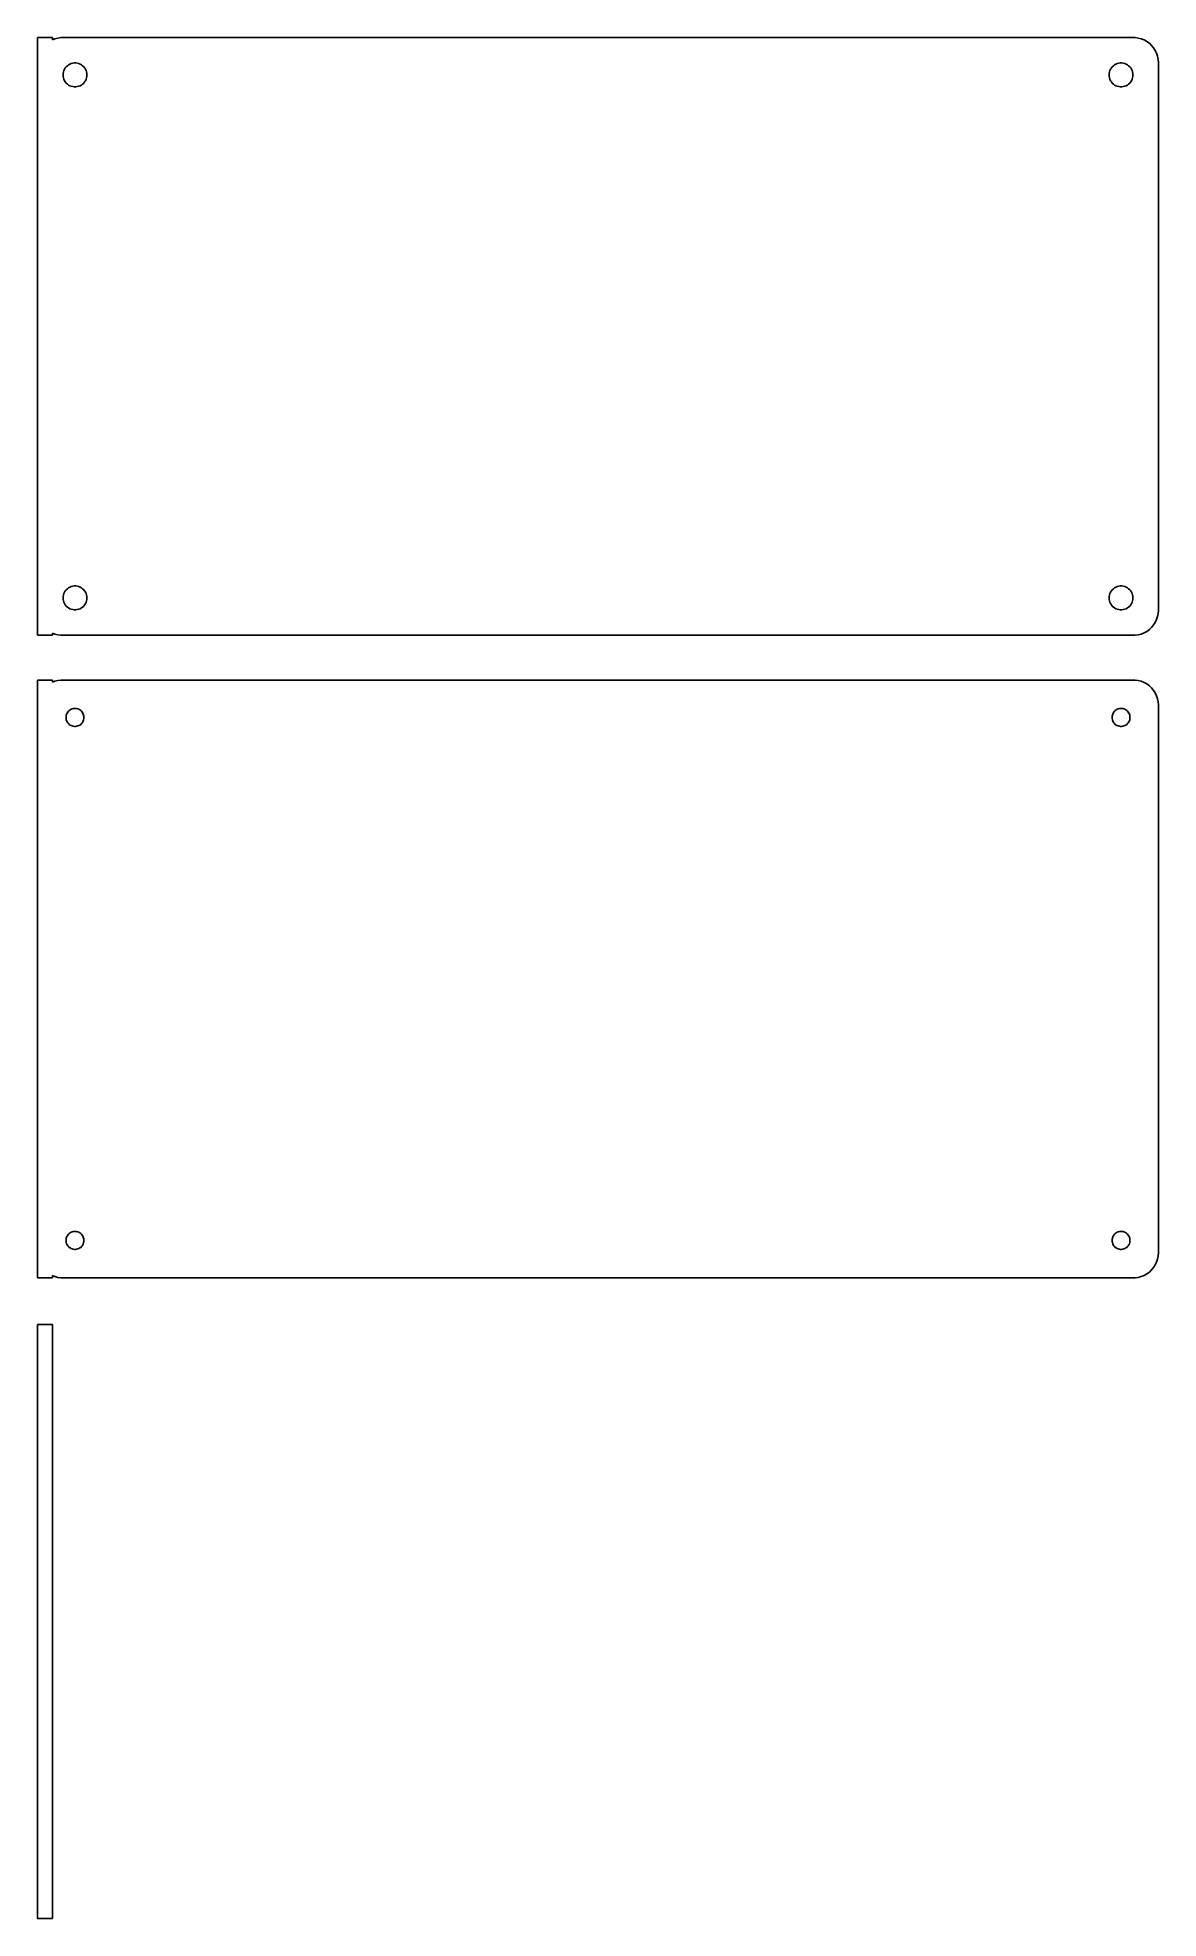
# Model space of a CAD drawing. Header units: metres. Extents: x -112 to 112, y -60 to 318.
import ezdxf

# ---------------------------------------------------------------- set-up
doc = ezdxf.new("R2010")
doc.units = ezdxf.units.M

msp = doc.modelspace()

# ---------------------------------------------------------------- linework, layer by layer
for p, q in [((-109.5, 317.99), (-112.5, 317.99)), ((-112.5, 317.99), (-112.5, 198.01)), ((-109.5, 317.575), (-109.5, 317.99)), ((-109.045, 317.755), (-109.5, 317.575)), ((-108.437, 317.911), (-109.045, 317.755)), ((-107.814, 317.99), (-108.437, 317.911)), ((107.814, 317.99), (-107.814, 317.99)), ((108.437, 317.911), (107.814, 317.99)), ((109.045, 317.755), (108.437, 317.911)), ((109.629, 317.524), (109.045, 317.755)), ((110.179, 317.222), (109.629, 317.524)), ((110.687, 316.853), (110.179, 317.222)), ((111.145, 316.423), (110.687, 316.853)), ((111.545, 315.939), (111.145, 316.423)), ((111.882, 315.409), (111.545, 315.939)), ((112.149, 314.841), (111.882, 315.409)), ((112.343, 314.243), (112.149, 314.841)), ((112.461, 313.627), (112.343, 314.243)), ((112.5, 313), (112.461, 313.627)), ((-107.4, 310.5), (-107.381, 310.801)), ((-107.381, 310.199), (-107.4, 310.5)), ((-107.381, 310.801), (-107.325, 311.097)), ((-107.325, 309.903), (-107.381, 310.199)), ((-107.325, 311.097), (-107.231, 311.383)), ((-107.231, 309.617), (-107.325, 309.903)), ((-107.231, 311.383), (-107.103, 311.656)), ((-107.103, 311.656), (-106.942, 311.911)), ((-106.942, 311.911), (-106.75, 312.143)), ((-106.75, 312.143), (-106.53, 312.349)), ((-106.53, 312.349), (-106.286, 312.526)), ((-106.286, 312.526), (-106.022, 312.672)), ((-106.022, 312.672), (-105.742, 312.783)), ((-105.742, 312.783), (-105.45, 312.857)), ((-105.45, 312.857), (-105.151, 312.895)), ((-105.151, 312.895), (-104.849, 312.895)), ((-104.849, 312.895), (-104.55, 312.857)), ((-104.55, 312.857), (-104.258, 312.783)), ((-104.258, 312.783), (-103.978, 312.672)), ((-103.978, 312.672), (-103.714, 312.526)), ((-103.714, 312.526), (-103.47, 312.349)), ((-103.47, 312.349), (-103.25, 312.143)), ((-103.25, 312.143), (-103.058, 311.911)), ((-103.058, 311.911), (-102.897, 311.656)), ((-102.897, 311.656), (-102.769, 311.383)), ((-102.769, 311.383), (-102.675, 311.097)), ((-102.675, 309.903), (-102.769, 309.617)), ((-102.675, 311.097), (-102.619, 310.801)), ((-102.619, 310.199), (-102.675, 309.903)), ((-102.619, 310.801), (-102.6, 310.5)), ((-102.6, 310.5), (-102.619, 310.199)), ((102.6, 310.5), (102.619, 310.801)), ((102.619, 310.199), (102.6, 310.5)), ((102.619, 310.801), (102.675, 311.097)), ((102.675, 309.903), (102.619, 310.199)), ((102.675, 311.097), (102.769, 311.383)), ((102.769, 309.617), (102.675, 309.903)), ((102.769, 311.383), (102.897, 311.656)), ((102.897, 311.656), (103.058, 311.911)), ((103.058, 311.911), (103.25, 312.143)), ((103.25, 312.143), (103.47, 312.349)), ((103.47, 312.349), (103.714, 312.526)), ((103.714, 312.526), (103.978, 312.672)), ((103.978, 312.672), (104.258, 312.783)), ((104.258, 312.783), (104.55, 312.857)), ((104.55, 312.857), (104.849, 312.895)), ((104.849, 312.895), (105.151, 312.895)), ((105.151, 312.895), (105.45, 312.857)), ((105.45, 312.857), (105.742, 312.783)), ((105.742, 312.783), (106.022, 312.672)), ((106.022, 312.672), (106.286, 312.526)), ((106.286, 312.526), (106.53, 312.349)), ((106.53, 312.349), (106.75, 312.143)), ((106.75, 312.143), (106.942, 311.911)), ((106.942, 311.911), (107.103, 311.656)), ((107.103, 311.656), (107.231, 311.383)), ((107.231, 311.383), (107.325, 311.097)), ((107.325, 309.903), (107.231, 309.617)), ((107.325, 311.097), (107.381, 310.801)), ((107.381, 310.199), (107.325, 309.903)), ((107.381, 310.801), (107.4, 310.5)), ((107.4, 310.5), (107.381, 310.199)), ((112.5, 203), (112.5, 313)), ((-107.103, 309.344), (-107.231, 309.617)), ((-106.942, 309.089), (-107.103, 309.344)), ((-106.75, 308.857), (-106.942, 309.089)), ((-106.53, 308.651), (-106.75, 308.857)), ((-106.286, 308.474), (-106.53, 308.651)), ((-106.022, 308.328), (-106.286, 308.474)), ((-105.742, 308.217), (-106.022, 308.328)), ((-105.45, 308.143), (-105.742, 308.217)), ((-105.151, 308.105), (-105.45, 308.143)), ((-104.849, 308.105), (-105.151, 308.105)), ((-104.55, 308.143), (-104.849, 308.105)), ((-104.258, 308.217), (-104.55, 308.143)), ((-103.978, 308.328), (-104.258, 308.217)), ((-103.714, 308.474), (-103.978, 308.328)), ((-103.47, 308.651), (-103.714, 308.474)), ((-103.25, 308.857), (-103.47, 308.651)), ((-103.058, 309.089), (-103.25, 308.857)), ((-102.897, 309.344), (-103.058, 309.089)), ((-102.769, 309.617), (-102.897, 309.344)), ((102.897, 309.344), (102.769, 309.617)), ((103.058, 309.089), (102.897, 309.344)), ((103.25, 308.857), (103.058, 309.089)), ((103.47, 308.651), (103.25, 308.857)), ((103.714, 308.474), (103.47, 308.651)), ((103.978, 308.328), (103.714, 308.474)), ((104.258, 308.217), (103.978, 308.328)), ((104.55, 308.143), (104.258, 308.217)), ((104.849, 308.105), (104.55, 308.143)), ((105.151, 308.105), (104.849, 308.105)), ((105.45, 308.143), (105.151, 308.105)), ((105.742, 308.217), (105.45, 308.143)), ((106.022, 308.328), (105.742, 308.217)), ((106.286, 308.474), (106.022, 308.328)), ((106.53, 308.651), (106.286, 308.474)), ((106.75, 308.857), (106.53, 308.651)), ((106.942, 309.089), (106.75, 308.857)), ((107.103, 309.344), (106.942, 309.089)), ((107.231, 309.617), (107.103, 309.344)), ((-106.022, 207.672), (-105.742, 207.783)), ((-105.742, 207.783), (-105.45, 207.857)), ((-105.45, 207.857), (-105.151, 207.895)), ((-105.151, 207.895), (-104.849, 207.895)), ((-104.849, 207.895), (-104.55, 207.857)), ((-104.55, 207.857), (-104.258, 207.783)), ((-104.258, 207.783), (-103.978, 207.672)), ((103.978, 207.672), (104.258, 207.783)), ((104.258, 207.783), (104.55, 207.857)), ((104.55, 207.857), (104.849, 207.895)), ((104.849, 207.895), (105.151, 207.895)), ((105.151, 207.895), (105.45, 207.857)), ((105.45, 207.857), (105.742, 207.783)), ((105.742, 207.783), (106.022, 207.672)), ((-107.4, 205.5), (-107.381, 205.801)), ((-107.381, 205.199), (-107.4, 205.5)), ((-107.381, 205.801), (-107.325, 206.097)), ((-107.325, 204.903), (-107.381, 205.199)), ((-107.325, 206.097), (-107.231, 206.383)), ((-107.231, 204.617), (-107.325, 204.903)), ((-107.231, 206.383), (-107.103, 206.656)), ((-107.103, 204.344), (-107.231, 204.617)), ((-107.103, 206.656), (-106.942, 206.911)), ((-106.942, 204.089), (-107.103, 204.344)), ((-106.942, 206.911), (-106.75, 207.143)), ((-106.75, 203.857), (-106.942, 204.089)), ((-106.75, 207.143), (-106.53, 207.349)), ((-106.53, 207.349), (-106.286, 207.526)), ((-106.286, 207.526), (-106.022, 207.672)), ((-103.978, 207.672), (-103.714, 207.526)), ((-103.714, 207.526), (-103.47, 207.349)), ((-103.47, 207.349), (-103.25, 207.143)), ((-103.25, 207.143), (-103.058, 206.911)), ((-103.058, 204.089), (-103.25, 203.857)), ((-103.058, 206.911), (-102.897, 206.656)), ((-102.897, 204.344), (-103.058, 204.089)), ((-102.897, 206.656), (-102.769, 206.383)), ((-102.769, 204.617), (-102.897, 204.344)), ((-102.769, 206.383), (-102.675, 206.097)), ((-102.675, 204.903), (-102.769, 204.617)), ((-102.675, 206.097), (-102.619, 205.801)), ((-102.619, 205.199), (-102.675, 204.903)), ((-102.619, 205.801), (-102.6, 205.5)), ((-102.6, 205.5), (-102.619, 205.199)), ((102.6, 205.5), (102.619, 205.801)), ((102.619, 205.199), (102.6, 205.5)), ((102.619, 205.801), (102.675, 206.097)), ((102.675, 204.903), (102.619, 205.199)), ((102.675, 206.097), (102.769, 206.383)), ((102.769, 204.617), (102.675, 204.903)), ((102.769, 206.383), (102.897, 206.656)), ((102.897, 204.344), (102.769, 204.617)), ((102.897, 206.656), (103.058, 206.911)), ((103.058, 204.089), (102.897, 204.344)), ((103.058, 206.911), (103.25, 207.143)), ((103.25, 203.857), (103.058, 204.089)), ((103.25, 207.143), (103.47, 207.349)), ((103.47, 207.349), (103.714, 207.526)), ((103.714, 207.526), (103.978, 207.672)), ((106.022, 207.672), (106.286, 207.526)), ((106.286, 207.526), (106.53, 207.349)), ((106.53, 207.349), (106.75, 207.143)), ((106.75, 207.143), (106.942, 206.911)), ((106.942, 204.089), (106.75, 203.857)), ((106.942, 206.911), (107.103, 206.656)), ((107.103, 204.344), (106.942, 204.089)), ((107.103, 206.656), (107.231, 206.383)), ((107.231, 204.617), (107.103, 204.344)), ((107.231, 206.383), (107.325, 206.097)), ((107.325, 204.903), (107.231, 204.617)), ((107.325, 206.097), (107.381, 205.801)), ((107.381, 205.199), (107.325, 204.903)), ((107.381, 205.801), (107.4, 205.5)), ((107.4, 205.5), (107.381, 205.199)), ((-106.53, 203.651), (-106.75, 203.857)), ((-106.286, 203.474), (-106.53, 203.651)), ((-106.022, 203.328), (-106.286, 203.474)), ((-105.742, 203.217), (-106.022, 203.328)), ((-105.45, 203.143), (-105.742, 203.217)), ((-105.151, 203.105), (-105.45, 203.143)), ((-104.849, 203.105), (-105.151, 203.105)), ((-104.55, 203.143), (-104.849, 203.105)), ((-104.258, 203.217), (-104.55, 203.143)), ((-103.978, 203.328), (-104.258, 203.217)), ((-103.714, 203.474), (-103.978, 203.328)), ((-103.47, 203.651), (-103.714, 203.474)), ((-103.25, 203.857), (-103.47, 203.651)), ((103.47, 203.651), (103.25, 203.857)), ((103.714, 203.474), (103.47, 203.651)), ((103.978, 203.328), (103.714, 203.474)), ((104.258, 203.217), (103.978, 203.328)), ((104.55, 203.143), (104.258, 203.217)), ((104.849, 203.105), (104.55, 203.143)), ((105.151, 203.105), (104.849, 203.105)), ((105.45, 203.143), (105.151, 203.105)), ((105.742, 203.217), (105.45, 203.143)), ((106.022, 203.328), (105.742, 203.217)), ((106.286, 203.474), (106.022, 203.328)), ((106.53, 203.651), (106.286, 203.474)), ((106.75, 203.857), (106.53, 203.651)), ((111.545, 200.061), (111.882, 200.591)), ((111.882, 200.591), (112.149, 201.159)), ((112.149, 201.159), (112.343, 201.757)), ((112.343, 201.757), (112.461, 202.373)), ((112.461, 202.373), (112.5, 203)), ((-112.5, 198.01), (-109.5, 198.01)), ((-109.5, 198.425), (-109.045, 198.245)), ((-109.5, 198.01), (-109.5, 198.425)), ((-109.045, 198.245), (-108.437, 198.089)), ((-108.437, 198.089), (-107.814, 198.01)), ((-107.814, 198.01), (107.814, 198.01)), ((107.814, 198.01), (108.437, 198.089)), ((108.437, 198.089), (109.045, 198.245)), ((109.045, 198.245), (109.629, 198.476)), ((109.629, 198.476), (110.179, 198.778)), ((110.179, 198.778), (110.687, 199.147)), ((110.687, 199.147), (111.145, 199.577)), ((111.145, 199.577), (111.545, 200.061)), ((-109.5, 188.99), (-112.5, 188.99)), ((-112.5, 188.99), (-112.5, 69.0099)), ((-109.5, 188.575), (-109.5, 188.99)), ((-108.437, 188.911), (-109.045, 188.755)), ((-107.814, 188.99), (-108.437, 188.911)), ((107.814, 188.99), (-107.814, 188.99)), ((108.437, 188.911), (107.814, 188.99)), ((109.045, 188.755), (108.437, 188.911)), ((-109.045, 188.755), (-109.5, 188.575)), ((109.629, 188.524), (109.045, 188.755)), ((110.179, 188.222), (109.629, 188.524)), ((110.687, 187.853), (110.179, 188.222)), ((111.145, 187.423), (110.687, 187.853)), ((111.545, 186.939), (111.145, 187.423)), ((111.882, 186.409), (111.545, 186.939)), ((112.149, 185.841), (111.882, 186.409)), ((112.343, 185.243), (112.149, 185.841)), ((112.461, 184.627), (112.343, 185.243)), ((-106.8, 181.5), (-106.786, 181.726)), ((-106.786, 181.274), (-106.8, 181.5)), ((-106.786, 181.726), (-106.743, 181.948)), ((-106.743, 181.052), (-106.786, 181.274)), ((-106.743, 181.948), (-106.674, 182.163)), ((-106.674, 182.163), (-106.577, 182.367)), ((-106.577, 182.367), (-106.456, 182.558)), ((-106.456, 182.558), (-106.312, 182.732)), ((-106.312, 182.732), (-106.147, 182.887)), ((-106.147, 182.887), (-105.964, 183.02)), ((-105.964, 183.02), (-105.766, 183.129)), ((-105.766, 183.129), (-105.556, 183.212)), ((-105.556, 183.212), (-105.337, 183.268)), ((-105.337, 183.268), (-105.113, 183.296)), ((-105.113, 183.296), (-104.887, 183.296)), ((-104.887, 183.296), (-104.663, 183.268)), ((-104.663, 183.268), (-104.444, 183.212)), ((-104.444, 183.212), (-104.234, 183.129)), ((-104.234, 183.129), (-104.036, 183.02)), ((-104.036, 183.02), (-103.853, 182.887)), ((-103.853, 182.887), (-103.688, 182.732)), ((-103.688, 182.732), (-103.544, 182.558)), ((-103.544, 182.558), (-103.423, 182.367)), ((-103.423, 182.367), (-103.326, 182.163)), ((-103.326, 182.163), (-103.257, 181.948)), ((-103.257, 181.948), (-103.214, 181.726)), ((-103.214, 181.274), (-103.257, 181.052)), ((-103.214, 181.726), (-103.2, 181.5)), ((-103.2, 181.5), (-103.214, 181.274)), ((103.2, 181.5), (103.214, 181.726)), ((103.214, 181.274), (103.2, 181.5)), ((103.214, 181.726), (103.257, 181.948)), ((103.257, 181.052), (103.214, 181.274)), ((103.257, 181.948), (103.326, 182.163)), ((103.326, 182.163), (103.423, 182.367)), ((103.423, 182.367), (103.544, 182.558)), ((103.544, 182.558), (103.688, 182.732)), ((103.688, 182.732), (103.853, 182.887)), ((103.853, 182.887), (104.036, 183.02)), ((104.036, 183.02), (104.234, 183.129)), ((104.234, 183.129), (104.444, 183.212)), ((104.444, 183.212), (104.663, 183.268)), ((104.663, 183.268), (104.887, 183.296)), ((104.887, 183.296), (105.113, 183.296)), ((105.113, 183.296), (105.337, 183.268)), ((105.337, 183.268), (105.556, 183.212)), ((105.556, 183.212), (105.766, 183.129)), ((105.766, 183.129), (105.964, 183.02)), ((105.964, 183.02), (106.147, 182.887)), ((106.147, 182.887), (106.312, 182.732)), ((106.312, 182.732), (106.456, 182.558)), ((106.456, 182.558), (106.577, 182.367)), ((106.577, 182.367), (106.674, 182.163)), ((106.674, 182.163), (106.743, 181.948)), ((106.743, 181.948), (106.786, 181.726)), ((106.786, 181.274), (106.743, 181.052)), ((106.786, 181.726), (106.8, 181.5)), ((106.8, 181.5), (106.786, 181.274)), ((112.5, 184), (112.461, 184.627)), ((112.5, 74), (112.5, 184)), ((-106.674, 180.837), (-106.743, 181.052)), ((-106.577, 180.633), (-106.674, 180.837)), ((-106.456, 180.442), (-106.577, 180.633)), ((-106.312, 180.268), (-106.456, 180.442)), ((-106.147, 180.113), (-106.312, 180.268)), ((-105.964, 179.98), (-106.147, 180.113)), ((-105.766, 179.871), (-105.964, 179.98)), ((-105.556, 179.788), (-105.766, 179.871)), ((-105.337, 179.732), (-105.556, 179.788)), ((-105.113, 179.704), (-105.337, 179.732)), ((-104.887, 179.704), (-105.113, 179.704)), ((-104.663, 179.732), (-104.887, 179.704)), ((-104.444, 179.788), (-104.663, 179.732)), ((-104.234, 179.871), (-104.444, 179.788)), ((-104.036, 179.98), (-104.234, 179.871)), ((-103.853, 180.113), (-104.036, 179.98)), ((-103.688, 180.268), (-103.853, 180.113)), ((-103.544, 180.442), (-103.688, 180.268)), ((-103.423, 180.633), (-103.544, 180.442)), ((-103.326, 180.837), (-103.423, 180.633)), ((-103.257, 181.052), (-103.326, 180.837)), ((103.326, 180.837), (103.257, 181.052)), ((103.423, 180.633), (103.326, 180.837)), ((103.544, 180.442), (103.423, 180.633)), ((103.688, 180.268), (103.544, 180.442)), ((103.853, 180.113), (103.688, 180.268)), ((104.036, 179.98), (103.853, 180.113)), ((104.234, 179.871), (104.036, 179.98)), ((104.444, 179.788), (104.234, 179.871)), ((104.663, 179.732), (104.444, 179.788)), ((104.887, 179.704), (104.663, 179.732)), ((105.113, 179.704), (104.887, 179.704)), ((105.337, 179.732), (105.113, 179.704)), ((105.556, 179.788), (105.337, 179.732)), ((105.766, 179.871), (105.556, 179.788)), ((105.964, 179.98), (105.766, 179.871)), ((106.147, 180.113), (105.964, 179.98)), ((106.312, 180.268), (106.147, 180.113)), ((106.456, 180.442), (106.312, 180.268)), ((106.577, 180.633), (106.456, 180.442)), ((106.674, 180.837), (106.577, 180.633)), ((106.743, 181.052), (106.674, 180.837)), ((-106.8, 76.5), (-106.786, 76.7256)), ((-106.786, 76.2744), (-106.8, 76.5)), ((-106.786, 76.7256), (-106.743, 76.9476)), ((-106.743, 76.0524), (-106.786, 76.2744)), ((-106.743, 76.9476), (-106.674, 77.1626)), ((-106.674, 75.8374), (-106.743, 76.0524)), ((-106.674, 77.1626), (-106.577, 77.3672)), ((-106.577, 75.6328), (-106.674, 75.8374)), ((-106.577, 77.3672), (-106.456, 77.558)), ((-106.456, 75.442), (-106.577, 75.6328)), ((-106.456, 77.558), (-106.312, 77.7322)), ((-106.312, 77.7322), (-106.147, 77.8869)), ((-106.147, 77.8869), (-105.964, 78.0198)), ((-105.964, 78.0198), (-105.766, 78.1287)), ((-105.766, 78.1287), (-105.556, 78.2119)), ((-105.556, 78.2119), (-105.337, 78.2681)), ((-105.337, 78.2681), (-105.113, 78.2964)), ((-105.113, 78.2964), (-104.887, 78.2964)), ((-104.887, 78.2964), (-104.663, 78.2681)), ((-104.663, 78.2681), (-104.444, 78.2119)), ((-104.444, 78.2119), (-104.234, 78.1287)), ((-104.234, 78.1287), (-104.036, 78.0198)), ((-104.036, 78.0198), (-103.853, 77.8869)), ((-103.853, 77.8869), (-103.688, 77.7322)), ((-103.688, 77.7322), (-103.544, 77.558)), ((-103.544, 77.558), (-103.423, 77.3672)), ((-103.423, 75.6328), (-103.544, 75.442)), ((-103.423, 77.3672), (-103.326, 77.1626)), ((-103.326, 75.8374), (-103.423, 75.6328)), ((-103.326, 77.1626), (-103.257, 76.9476)), ((-103.257, 76.0524), (-103.326, 75.8374)), ((-103.257, 76.9476), (-103.214, 76.7256)), ((-103.214, 76.2744), (-103.257, 76.0524)), ((-103.214, 76.7256), (-103.2, 76.5)), ((-103.2, 76.5), (-103.214, 76.2744)), ((103.2, 76.5), (103.214, 76.7256)), ((103.214, 76.2744), (103.2, 76.5)), ((103.214, 76.7256), (103.257, 76.9476)), ((103.257, 76.0524), (103.214, 76.2744)), ((103.257, 76.9476), (103.326, 77.1626)), ((103.326, 75.8374), (103.257, 76.0524)), ((103.326, 77.1626), (103.423, 77.3672)), ((103.423, 75.6328), (103.326, 75.8374)), ((103.423, 77.3672), (103.544, 77.558)), ((103.544, 75.442), (103.423, 75.6328)), ((103.544, 77.558), (103.688, 77.7322)), ((103.688, 77.7322), (103.853, 77.8869)), ((103.853, 77.8869), (104.036, 78.0198)), ((104.036, 78.0198), (104.234, 78.1287)), ((104.234, 78.1287), (104.444, 78.2119)), ((104.444, 78.2119), (104.663, 78.2681)), ((104.663, 78.2681), (104.887, 78.2964)), ((104.887, 78.2964), (105.113, 78.2964)), ((105.113, 78.2964), (105.337, 78.2681)), ((105.337, 78.2681), (105.556, 78.2119)), ((105.556, 78.2119), (105.766, 78.1287)), ((105.766, 78.1287), (105.964, 78.0198)), ((105.964, 78.0198), (106.147, 77.8869)), ((106.147, 77.8869), (106.312, 77.7322)), ((106.312, 77.7322), (106.456, 77.558)), ((106.456, 77.558), (106.577, 77.3672)), ((106.577, 75.6328), (106.456, 75.442)), ((106.577, 77.3672), (106.674, 77.1626)), ((106.674, 75.8374), (106.577, 75.6328)), ((106.674, 77.1626), (106.743, 76.9476)), ((106.743, 76.0524), (106.674, 75.8374)), ((106.743, 76.9476), (106.786, 76.7256)), ((106.786, 76.2744), (106.743, 76.0524)), ((106.786, 76.7256), (106.8, 76.5)), ((106.8, 76.5), (106.786, 76.2744)), ((-106.312, 75.2678), (-106.456, 75.442)), ((-106.147, 75.1131), (-106.312, 75.2678)), ((-105.964, 74.9802), (-106.147, 75.1131)), ((-105.766, 74.8713), (-105.964, 74.9802)), ((-105.556, 74.7881), (-105.766, 74.8713)), ((-105.337, 74.7319), (-105.556, 74.7881)), ((-105.113, 74.7036), (-105.337, 74.7319)), ((-104.887, 74.7036), (-105.113, 74.7036)), ((-104.663, 74.7319), (-104.887, 74.7036)), ((-104.444, 74.7881), (-104.663, 74.7319)), ((-104.234, 74.8713), (-104.444, 74.7881)), ((-104.036, 74.9802), (-104.234, 74.8713)), ((-103.853, 75.1131), (-104.036, 74.9802)), ((-103.688, 75.2678), (-103.853, 75.1131)), ((-103.544, 75.442), (-103.688, 75.2678)), ((103.688, 75.2678), (103.544, 75.442)), ((103.853, 75.1131), (103.688, 75.2678)), ((104.036, 74.9802), (103.853, 75.1131)), ((104.234, 74.8713), (104.036, 74.9802)), ((104.444, 74.7881), (104.234, 74.8713)), ((104.663, 74.7319), (104.444, 74.7881)), ((104.887, 74.7036), (104.663, 74.7319)), ((105.113, 74.7036), (104.887, 74.7036)), ((105.337, 74.7319), (105.113, 74.7036)), ((105.556, 74.7881), (105.337, 74.7319)), ((105.766, 74.8713), (105.556, 74.7881)), ((105.964, 74.9802), (105.766, 74.8713)), ((106.147, 75.1131), (105.964, 74.9802)), ((106.312, 75.2678), (106.147, 75.1131)), ((106.456, 75.442), (106.312, 75.2678)), ((111.882, 71.5912), (112.149, 72.1594)), ((112.149, 72.1594), (112.343, 72.7566)), ((112.343, 72.7566), (112.461, 73.3733)), ((112.461, 73.3733), (112.5, 74)), ((-112.5, 69.0099), (-109.5, 69.0099)), ((-109.5, 69.4248), (-109.045, 69.2447)), ((-109.5, 69.0099), (-109.5, 69.4248)), ((-109.045, 69.2447), (-108.437, 69.0886)), ((-108.437, 69.0886), (-107.814, 69.0099)), ((-107.814, 69.0099), (107.814, 69.0099)), ((107.814, 69.0099), (108.437, 69.0886)), ((108.437, 69.0886), (109.045, 69.2447)), ((109.045, 69.2447), (109.629, 69.4759)), ((109.629, 69.4759), (110.179, 69.7784)), ((110.179, 69.7784), (110.687, 70.1474)), ((110.687, 70.1474), (111.145, 70.5773)), ((111.145, 70.5773), (111.545, 71.0611)), ((111.545, 71.0611), (111.882, 71.5912)), ((-109.5, 59.6148), (-112.5, 59.6148)), ((-112.5, 59.6148), (-112.5, -59.6148)), ((-109.5, -59.6148), (-109.5, 59.6148)), ((-112.5, -59.6148), (-109.5, -59.6148))]:
    msp.add_line(p, q)

doc.saveas('drawing.dxf')
